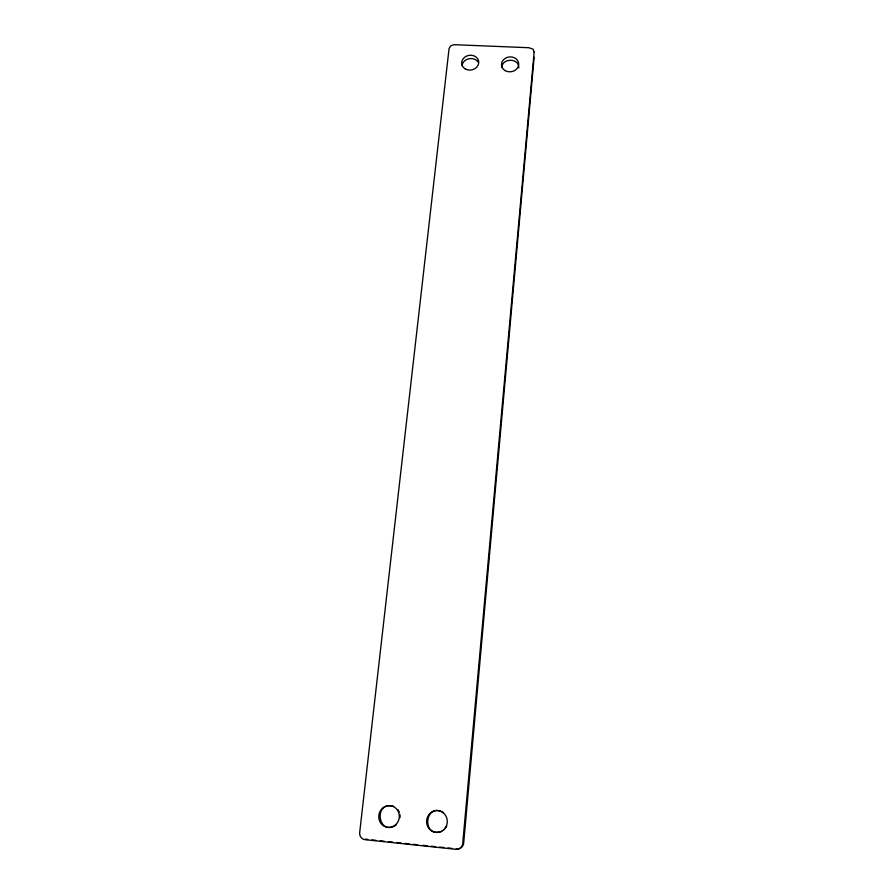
<?xml version="1.0" encoding="UTF-8"?>
<svg xmlns="http://www.w3.org/2000/svg" width="894" height="894" viewBox="0 0 894 894"><rect width="100%" height="100%" fill="white"/><g stroke="black" fill="none" stroke-linecap="round" stroke-linejoin="round"><path stroke-width="1.34" d="M501.746 67.206C502.685 57.752 519.313 58.009 518.811 67.933M462.097 65.519C463.07 57.998 474.647 55.92 478.312 62.491M446.754 826.09L444.05 829.856M396.277 824.871C377.983 837.443 372.876 800.543 393.639 806.354M441.759 831.364C421.119 838.628 424.65 801.292 443.547 812.579M456.231 848.842C460.287 849.781 463.885 846.305 463.751 842.293L534.12 57.261M371.882 839.924L376.028 840.36M380.173 840.807L384.319 841.243M388.477 841.679L392.622 842.114M396.768 842.561L400.914 842.997M405.071 843.433L409.217 843.869M413.363 844.316L417.509 844.752M423.041 845.333L427.198 845.78M431.344 846.216L435.49 846.652M439.636 847.087L443.793 847.534M447.939 847.97L452.085 848.406M367.725 839.488L365.68 839.064M397.897 809.606L399.272 811.998M400.02 814.702L400.076 817.529M534.143 52.098L462.801 842.606C462.936 846.663 459.304 850.172 455.202 849.233L365.78 839.768C361.612 839.824 358.852 835.666 359.779 831.778L449.067 48.589L450.766 45.75L454.23 44.7L528.846 47.717L533.014 49.125L534.143 52.098M395.461 824.938A10.907 10.281 -82.1 0 0 392.801 806.321A10.907 10.281 -82.1 0 0 378.866 818.323A10.907 10.281 -82.1 0 0 395.461 824.938M445.335 827.866A10.951 10.359 -87.9 0 0 437.971 810.601A10.951 10.359 -87.9 0 0 427.488 826.022A10.951 10.359 -87.9 0 0 445.335 827.866M465.282 68.927A8.582 7.409 -8.9 0 0 478.737 63.005A8.582 7.409 -8.9 0 0 466.634 56.054A8.582 7.409 -8.9 0 0 465.282 68.927M505.199 70.637A8.616 7.443 -7 0 0 518.665 64.703A8.616 7.443 -7 0 0 506.417 57.719A8.616 7.443 -7 0 0 505.199 70.637"/></g></svg>
